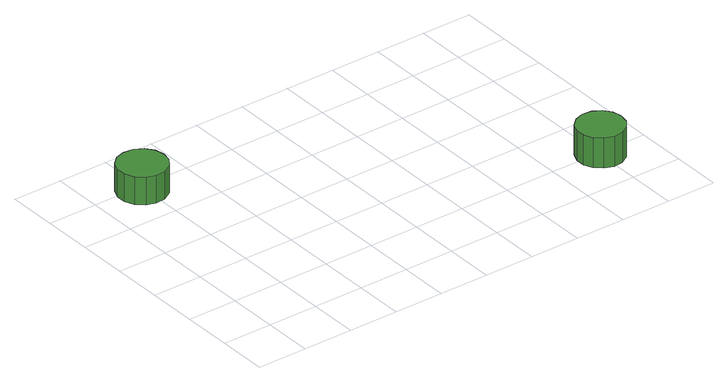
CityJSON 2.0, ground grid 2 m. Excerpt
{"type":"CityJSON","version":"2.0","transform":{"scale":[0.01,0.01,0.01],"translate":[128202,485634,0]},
"CityObjects":{
"tree1":{"type":"SolitaryVegetationObject","attributes":{"function":"something"},"geometry":[{"type":"MultiSurface","lod":"1","boundaries":[[[0,1,2,3,4,5,6,7,8,9,10,11,12,13,14]],[[15,16,17,18,19,20,21,22,23,24,25,26,27,28,29]],[[0,29,28,1]],[[1,28,27,2]],[[2,27,26,3]],[[3,26,25,4]],[[4,25,24,5]],[[5,24,23,6]],[[6,23,22,7]],[[7,22,21,8]],[[8,21,20,9]],[[9,20,19,10]],[[10,19,18,11]],[[11,18,17,12]],[[12,17,16,13]],[[13,16,15,14]],[[14,15,29,0]]]}]},
"tree2":{"type":"SolitaryVegetationObject","attributes":{"function":"something"},"geometry":[{"type":"MultiSurface","lod":"1","boundaries":[[[30,31,32,33,34,35,36,37,38,39,40,41,42,43,44]],[[45,46,47,48,49,50,51,52,53,54,55,56,57,58,59]],[[30,59,58,31]],[[31,58,57,32]],[[32,57,56,33]],[[33,56,55,34]],[[34,55,54,35]],[[35,54,53,36]],[[36,53,52,37]],[[37,52,51,38]],[[38,51,50,39]],[[39,50,49,40]],[[40,49,48,41]],[[41,48,47,42]],[[42,47,46,43]],[[43,46,45,44]],[[44,45,59,30]]]}]}
},
"vertices":[
[285,976,140],[277,1016,140],[254,1048,140],[219,1068,140],[179,1072,140],[141,1060,140],[111,1033,140],[95,996,140],[95,956,140],[111,920,140],[141,893,140],[179,881,140],[219,885,140],[254,905,140],[277,937,140],[277,937,27],[254,905,27],[219,885,27],[179,881,27],[141,893,27],[111,920,27],[95,956,27],[95,996,27],[111,1033,27],[141,1060,27],[179,1072,27],[219,1068,27],[254,1048,27],[277,1016,27],[285,976,27],
[1694,190,150],[1686,228,150],[1664,259,150],[1630,278,150],[1592,282,150],[1556,270,150],[1527,244,150],[1512,209,150],[1512,171,150],[1527,136,150],[1556,110,150],[1592,98,150],[1630,102,150],[1664,121,150],[1686,152,150],[1686,152,27],[1664,121,27],[1630,102,27],[1592,98,27],[1556,110,27],[1527,136,27],[1512,171,27],[1512,209,27],[1527,244,27],[1556,270,27],[1592,282,27],[1630,278,27],[1664,259,27],[1686,228,27],[1694,190,27]
]}
